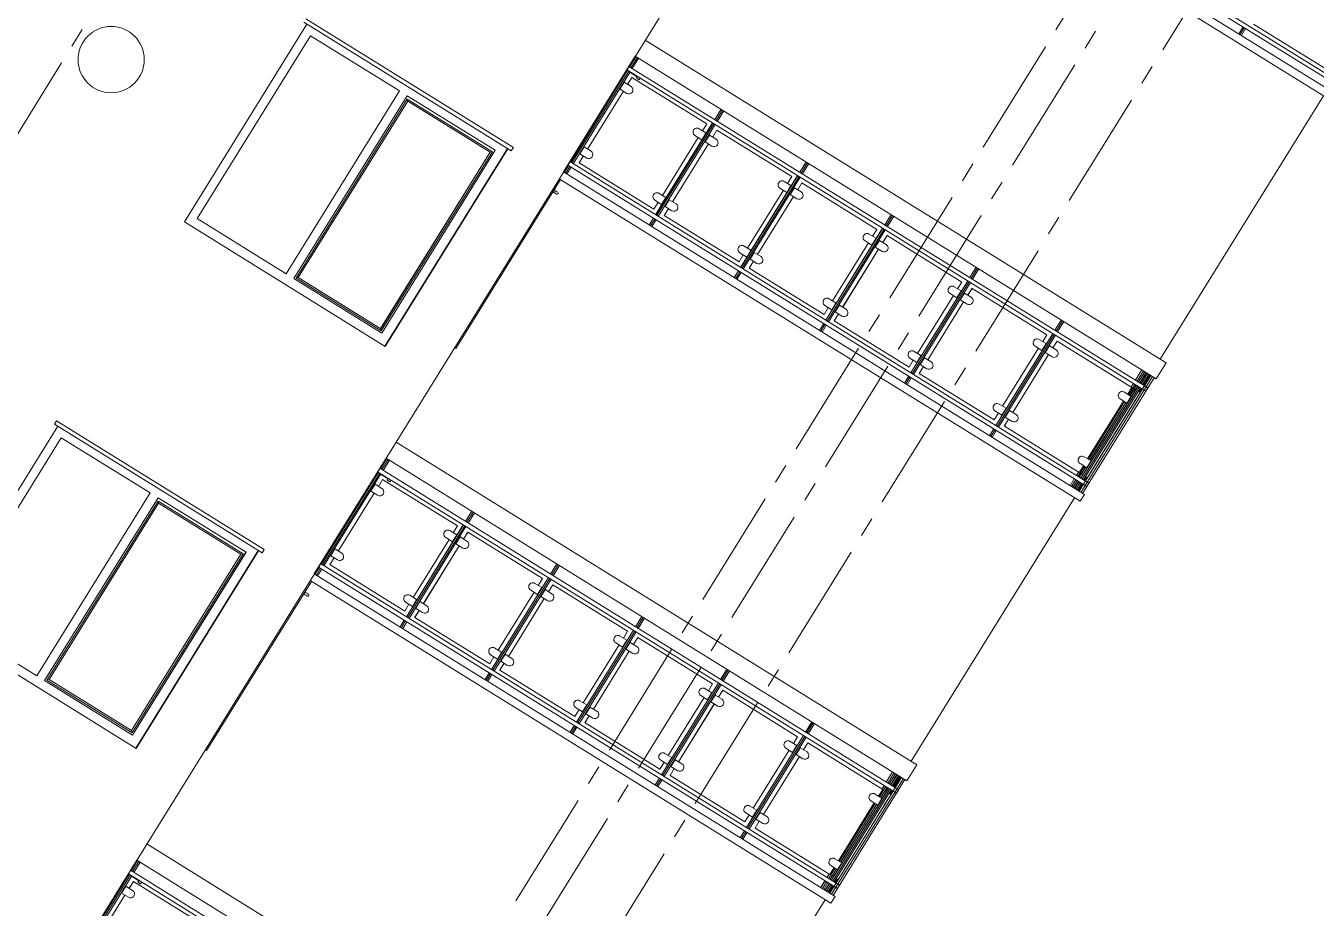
# Model space of a CAD drawing. Header units: millimetres. Extents: x 1373 to 40779, y 1939 to 6439.
# Drawn here: x 3469.4 to 3673.9, y 2260.9 to 2400.9 of the extents above; entities that cross this region are included whole.
import ezdxf

# ---------------------------------------------------------------- set-up
doc = ezdxf.new("R2010")
doc.units = ezdxf.units.MM
doc.linetypes.add('IMPORT-CENTER2', pattern=[112.5, 75, -12.5, 12.5, -12.5])
for name, color, linetype, lineweight in [('A-DOOR', 31, 'Continuous', 18), ('A-DOOR-FRAM', 31, 'Continuous', 18), ('A-FLOR', 192, 'Continuous', 30), ('A-FLOR-HRAL', 11, 'Continuous', 18), ('A-GLAZ', 151, 'Continuous', 18), ('A-WALL', 20, 'Continuous', 9), ('HESAPLAMALAR', 2, 'Continuous', 30), ('S-GRID', 252, 'IMPORT-CENTER2', 5)]:
    doc.layers.add(name, color=color, linetype=linetype, lineweight=lineweight)
doc.layers.add('Çember', color=7, linetype='Continuous')

# ---------------------------------------------------------------- blocks, each defined once
blk = doc.blocks.new('A$Cd4cd2942')
at = {"layer": 'A-DOOR'}
for p, q in [((2003.11, 1831.74), (1997.61, 1831.74)), ((2005.11, 1832.74), (2003.11, 1832.74)), ((2003.11, 1832.74), (2003.11, 1831.41)), ((2005.11, 1832.74), (2005.11, 1831.41)), ((1996.21, 1621.24), (1996.21, 1622.46)), ((1997.71, 1621.94), (1996.21, 1621.94)), ((1996.21, 1620.01), (1996.21, 1621.24)), ((1996.21, 1620.54), (1997.71, 1620.54)), ((1997.72, 1621.94), (1997.71, 1621.94)), ((1997.71, 1620.54), (1997.75, 1620.54)), ((1997.76, 1621.94), (1997.72, 1621.94)), ((1997.75, 1620.54), (1997.78, 1620.54)), ((1997.8, 1621.94), (1997.76, 1621.94)), ((1997.78, 1620.54), (1997.82, 1620.54)), ((1997.84, 1621.94), (1997.8, 1621.94)), ((1997.82, 1620.54), (1997.86, 1620.54)), ((1997.88, 1621.94), (1997.84, 1621.94)), ((1997.86, 1620.54), (1997.9, 1620.54)), ((1997.91, 1621.94), (1997.88, 1621.94)), ((1997.9, 1620.54), (1997.94, 1620.54)), ((1997.95, 1621.94), (1997.91, 1621.94)), ((1997.94, 1620.54), (1997.98, 1620.54)), ((1997.99, 1621.94), (1997.95, 1621.94)), ((1997.98, 1620.54), (1998.02, 1620.54)), ((1998.03, 1621.94), (1997.99, 1621.94)), ((1998.02, 1620.54), (1998.06, 1620.54)), ((1998.07, 1621.94), (1998.03, 1621.94)), ((1998.06, 1620.54), (1998.09, 1620.54)), ((1998.1, 1621.94), (1998.07, 1621.94)), ((1998.09, 1620.54), (1998.13, 1620.54)), ((1998.14, 1621.94), (1998.1, 1621.94)), ((1998.13, 1620.54), (1998.17, 1620.54)), ((1998.18, 1621.94), (1998.14, 1621.94)), ((1998.17, 1620.54), (1998.2, 1620.54)), ((1998.21, 1621.94), (1998.18, 1621.94)), ((1998.2, 1620.54), (1998.24, 1620.54)), ((1998.25, 1621.94), (1998.21, 1621.94)), ((1998.24, 1620.54), (1998.27, 1620.54)), ((1998.28, 1621.94), (1998.25, 1621.94)), ((1998.27, 1620.54), (1998.3, 1620.54)), ((1998.31, 1621.94), (1998.28, 1621.94)), ((1998.3, 1620.54), (1998.33, 1620.54)), ((1998.34, 1621.94), (1998.31, 1621.94)), ((1998.33, 1620.54), (1998.36, 1620.54)), ((1998.37, 1621.94), (1998.34, 1621.94)), ((1998.36, 1620.54), (1998.39, 1620.54)), ((1998.4, 1621.94), (1998.37, 1621.94)), ((1998.39, 1620.54), (1998.42, 1620.54)), ((1998.43, 1621.94), (1998.4, 1621.94)), ((1998.42, 1620.54), (1998.45, 1620.54)), ((1998.46, 1621.94), (1998.43, 1621.94)), ((1998.45, 1620.54), (1998.48, 1620.54)), ((1998.48, 1621.94), (1998.46, 1621.94)), ((1998.51, 1621.94), (1998.48, 1621.94)), ((1998.48, 1620.54), (1998.5, 1620.54)), ((1998.5, 1620.54), (1998.52, 1620.54)), ((1998.53, 1621.94), (1998.51, 1621.94)), ((1998.52, 1620.54), (1998.55, 1620.54)), ((1998.55, 1621.94), (1998.53, 1621.94)), ((1998.57, 1621.94), (1998.55, 1621.94)), ((1998.55, 1620.54), (1998.57, 1620.54)), ((1998.59, 1621.94), (1998.57, 1621.94)), ((1998.57, 1620.54), (1998.59, 1620.54)), ((1998.61, 1621.94), (1998.59, 1621.94)), ((1998.59, 1620.54), (1998.61, 1620.54)), ((1998.63, 1621.94), (1998.61, 1621.94)), ((1998.61, 1620.54), (1998.62, 1620.54)), ((1998.62, 1620.54), (1998.64, 1620.54)), ((1998.64, 1621.94), (1998.63, 1621.94)), ((1998.65, 1621.94), (1998.64, 1621.94)), ((1998.64, 1620.54), (1998.65, 1620.54)), ((1998.67, 1621.94), (1998.65, 1621.94)), ((1998.65, 1620.54), (1998.66, 1620.54)), ((1998.66, 1620.54), (1998.67, 1620.54)), ((1998.68, 1621.94), (1998.67, 1621.94)), ((1998.67, 1620.54), (1998.68, 1620.54)), ((1998.69, 1621.94), (1998.68, 1621.94)), ((1998.68, 1620.54), (1998.69, 1620.54)), ((1998.7, 1621.94), (1998.69, 1621.94)), ((1998.69, 1621.94), (1998.69, 1621.94)), ((1998.69, 1620.54), (1998.7, 1620.54)), ((1998.7, 1621.94), (1998.7, 1621.94)), ((1998.7, 1621.94), (1998.7, 1621.94)), ((1998.7, 1621.94), (1998.7, 1621.94)), ((1998.7, 1620.54), (1998.7, 1620.54)), ((1998.7, 1620.54), (1998.7, 1620.54)), ((1998.7, 1620.54), (1998.7, 1620.54)), ((2003.11, 1531.74), (1997.61, 1531.74)), ((2005.11, 1532.74), (2003.11, 1532.74)), ((2003.11, 1532.74), (2003.11, 1531.41)), ((2005.11, 1532.74), (2005.11, 1531.41)), ((1996.21, 1321.24), (1996.21, 1322.46)), ((1997.71, 1321.94), (1996.21, 1321.94)), ((1996.21, 1320.01), (1996.21, 1321.24)), ((1996.21, 1320.54), (1997.71, 1320.54)), ((1997.72, 1321.94), (1997.71, 1321.94)), ((1997.71, 1320.54), (1997.75, 1320.54)), ((1997.76, 1321.94), (1997.72, 1321.94)), ((1997.75, 1320.54), (1997.78, 1320.54)), ((1997.8, 1321.94), (1997.76, 1321.94)), ((1997.78, 1320.54), (1997.82, 1320.54)), ((1997.84, 1321.94), (1997.8, 1321.94)), ((1997.82, 1320.54), (1997.86, 1320.54)), ((1997.88, 1321.94), (1997.84, 1321.94)), ((1997.86, 1320.54), (1997.9, 1320.54)), ((1997.91, 1321.94), (1997.88, 1321.94)), ((1997.9, 1320.54), (1997.94, 1320.54)), ((1997.95, 1321.94), (1997.91, 1321.94)), ((1997.94, 1320.54), (1997.98, 1320.54)), ((1997.99, 1321.94), (1997.95, 1321.94)), ((1997.98, 1320.54), (1998.02, 1320.54)), ((1998.03, 1321.94), (1997.99, 1321.94)), ((1998.02, 1320.54), (1998.06, 1320.54)), ((1998.07, 1321.94), (1998.03, 1321.94)), ((1998.06, 1320.54), (1998.09, 1320.54)), ((1998.1, 1321.94), (1998.07, 1321.94)), ((1998.09, 1320.54), (1998.13, 1320.54)), ((1998.14, 1321.94), (1998.1, 1321.94)), ((1998.13, 1320.54), (1998.17, 1320.54)), ((1998.18, 1321.94), (1998.14, 1321.94)), ((1998.17, 1320.54), (1998.2, 1320.54)), ((1998.21, 1321.94), (1998.18, 1321.94)), ((1998.2, 1320.54), (1998.24, 1320.54)), ((1998.25, 1321.94), (1998.21, 1321.94)), ((1998.24, 1320.54), (1998.27, 1320.54)), ((1998.28, 1321.94), (1998.25, 1321.94)), ((1998.27, 1320.54), (1998.3, 1320.54)), ((1998.31, 1321.94), (1998.28, 1321.94)), ((1998.3, 1320.54), (1998.33, 1320.54)), ((1998.34, 1321.94), (1998.31, 1321.94)), ((1998.33, 1320.54), (1998.36, 1320.54)), ((1998.37, 1321.94), (1998.34, 1321.94)), ((1998.36, 1320.54), (1998.39, 1320.54)), ((1998.4, 1321.94), (1998.37, 1321.94)), ((1998.39, 1320.54), (1998.42, 1320.54)), ((1998.43, 1321.94), (1998.4, 1321.94)), ((1998.42, 1320.54), (1998.45, 1320.54)), ((1998.46, 1321.94), (1998.43, 1321.94)), ((1998.45, 1320.54), (1998.48, 1320.54)), ((1998.48, 1321.94), (1998.46, 1321.94)), ((1998.51, 1321.94), (1998.48, 1321.94)), ((1998.48, 1320.54), (1998.5, 1320.54)), ((1998.5, 1320.54), (1998.52, 1320.54)), ((1998.53, 1321.94), (1998.51, 1321.94)), ((1998.52, 1320.54), (1998.55, 1320.54)), ((1998.55, 1321.94), (1998.53, 1321.94)), ((1998.57, 1321.94), (1998.55, 1321.94)), ((1998.55, 1320.54), (1998.57, 1320.54)), ((1998.59, 1321.94), (1998.57, 1321.94)), ((1998.57, 1320.54), (1998.59, 1320.54)), ((1998.61, 1321.94), (1998.59, 1321.94)), ((1998.59, 1320.54), (1998.61, 1320.54)), ((1998.63, 1321.94), (1998.61, 1321.94)), ((1998.61, 1320.54), (1998.62, 1320.54)), ((1998.62, 1320.54), (1998.64, 1320.54)), ((1998.64, 1321.94), (1998.63, 1321.94)), ((1998.65, 1321.94), (1998.64, 1321.94)), ((1998.64, 1320.54), (1998.65, 1320.54)), ((1998.67, 1321.94), (1998.65, 1321.94)), ((1998.65, 1320.54), (1998.66, 1320.54)), ((1998.66, 1320.54), (1998.67, 1320.54)), ((1998.68, 1321.94), (1998.67, 1321.94)), ((1998.67, 1320.54), (1998.68, 1320.54)), ((1998.69, 1321.94), (1998.68, 1321.94)), ((1998.68, 1320.54), (1998.69, 1320.54)), ((1998.7, 1321.94), (1998.69, 1321.94)), ((1998.69, 1321.94), (1998.69, 1321.94)), ((1998.69, 1320.54), (1998.7, 1320.54)), ((1998.7, 1321.94), (1998.7, 1321.94)), ((1998.7, 1321.94), (1998.7, 1321.94)), ((1998.7, 1321.94), (1998.7, 1321.94)), ((1998.7, 1320.54), (1998.7, 1320.54)), ((1998.7, 1320.54), (1998.7, 1320.54)), ((1998.7, 1320.54), (1998.7, 1320.54)), ((2003.11, 1231.74), (1997.61, 1231.74)), ((2005.11, 1232.74), (2003.11, 1232.74)), ((2003.11, 1232.74), (2003.11, 1231.41)), ((2005.11, 1232.74), (2005.11, 1231.41))]:
    blk.add_line(p, q, dxfattribs=at)
for centre, start, end in [((1998.7, 1621.24), 60, 105), ((1998.7, 1621.24), 255, 300), ((1998.7, 1621.24), 0, 30), ((1998.7, 1621.24), 330, 0), ((1998.7, 1321.24), 60, 105), ((1998.7, 1321.24), 255, 300), ((1998.7, 1321.24), 0, 30), ((1998.7, 1321.24), 330, 0)]:
    blk.add_arc(centre, 0.7, start, end, dxfattribs=at)
at = {"layer": 'A-DOOR-FRAM'}
for p, q in [((1996.11, 1738.74), (1995.11, 1738.74)), ((1996.11, 1738.74), (1996.11, 1612.68)), ((1996.11, 1438.74), (1995.11, 1438.74)), ((1996.11, 1438.74), (1996.11, 1312.68))]:
    blk.add_line(p, q, dxfattribs=at)
at = {"layer": 'A-FLOR', "color": 1, "lineweight": 20}
for p, q in [((1995.11, 1821.24), (2383.63, 1821.24)), ((2383.63, 1809.24), (1995.11, 1809.24)), ((1995.11, 1521.24), (2383.63, 1521.24)), ((2383.63, 1521.24), (2383.63, 1509.24)), ((2383.63, 1509.24), (1995.11, 1509.24)), ((1995.11, 1221.24), (2383.63, 1221.24)), ((2383.63, 1221.24), (2383.63, 1209.24)), ((2383.63, 1209.24), (1995.11, 1209.24))]:
    blk.add_line(p, q, dxfattribs=at)
at = {"layer": 'A-FLOR-HRAL'}
for p, q in [((1995.11, 1821.24), (1995.11, 1907.6)), ((1995.62, 1831.4), (1995.62, 1899.98)), ((1995.71, 1831.4), (1995.71, 1899.98)), ((1997.61, 1899.98), (1997.61, 1831.4)), ((2000.42, 1844.1), (2000.42, 1887.28)), ((2000.45, 1887.28), (2000.45, 1844.1)), ((1997.86, 1839.02), (1997.86, 1844.1)), ((1997.86, 1844.1), (1997.94, 1844.1)), ((2003.02, 1844.1), (1997.94, 1844.1)), ((1997.94, 1844.1), (1997.94, 1839.02)), ((1997.86, 1839.02), (1997.94, 1839.02)), ((1997.94, 1839.02), (2003.02, 1839.02)), ((2000.42, 1833.94), (2000.42, 1839.02)), ((2000.42, 1833.94), (2000.45, 1833.94)), ((2000.45, 1839.02), (2000.45, 1833.94)), ((2000.45, 1833.94), (2056.28, 1833.94)), ((1995.11, 1831.4), (2382.31, 1831.4)), ((1995.11, 1828.86), (2382.31, 1828.86)), ((1995.62, 1821.24), (1995.62, 1828.86)), ((1995.71, 1821.24), (1995.71, 1828.86)), ((1997.61, 1828.86), (1997.61, 1821.24)), ((1995.11, 1612.68), (2383.63, 1612.68)), ((2383.63, 1612.68), (2383.63, 1607.6)), ((1995.11, 1607.6), (2383.63, 1607.6)), ((1995.11, 1521.24), (1995.11, 1607.6)), ((1995.62, 1602.52), (1995.62, 1607.6)), ((1995.71, 1602.52), (1995.71, 1607.6)), ((1997.61, 1607.6), (1997.61, 1602.52)), ((2059.06, 1602.52), (2059.06, 1607.6)), ((2059.15, 1602.52), (2059.15, 1607.6)), ((2061.05, 1607.6), (2061.05, 1602.52)), ((2122.5, 1602.52), (2122.5, 1607.6)), ((2122.59, 1602.52), (2122.59, 1607.6)), ((2124.49, 1607.6), (2124.49, 1602.52)), ((2185.94, 1602.52), (2185.94, 1607.6)), ((2186.03, 1602.52), (2186.03, 1607.6)), ((2187.93, 1607.6), (2187.93, 1602.52)), ((2249.38, 1602.52), (2249.38, 1607.6)), ((2249.47, 1602.52), (2249.47, 1607.6)), ((2251.37, 1607.6), (2251.37, 1602.52)), ((2312.82, 1602.52), (2312.82, 1607.6)), ((2312.91, 1602.52), (2312.91, 1607.6)), ((2314.81, 1607.6), (2314.81, 1602.52)), ((2372.98, 1602.52), (2372.98, 1607.6)), ((2374.12, 1602.52), (2374.12, 1607.6)), ((2374.2, 1602.52), (2374.2, 1607.6)), ((2376.11, 1602.52), (2376.11, 1607.6)), ((2376.26, 1602.52), (2376.26, 1607.6)), ((2376.35, 1602.52), (2376.35, 1607.6)), ((2378.25, 1607.6), (2378.25, 1602.52)), ((2378.87, 1602.52), (2378.87, 1607.6)), ((2379.64, 1602.52), (2379.64, 1607.6)), ((2379.71, 1607.6), (2379.71, 1521.24)), ((2381.04, 1521.24), (2381.04, 1607.6)), ((2382.25, 1521.24), (2382.25, 1607.6)), ((1995.11, 1602.52), (2382.31, 1602.52)), ((1995.11, 1599.98), (2382.31, 1599.98)), ((1995.62, 1531.4), (1995.62, 1599.98)), ((1995.71, 1531.4), (1995.71, 1599.98)), ((1997.61, 1599.98), (1997.61, 1531.4)), ((2000.42, 1592.36), (2000.42, 1597.44)), ((2000.42, 1597.44), (2000.45, 1597.44)), ((2056.28, 1597.44), (2000.45, 1597.44)), ((2000.45, 1597.44), (2000.45, 1592.36)), ((2056.28, 1592.36), (2056.28, 1597.44)), ((2059.06, 1531.4), (2059.06, 1599.98)), ((2059.15, 1531.4), (2059.15, 1599.98)), ((2061.05, 1599.98), (2061.05, 1531.4)), ((2063.86, 1592.36), (2063.86, 1597.44)), ((2063.86, 1597.44), (2063.89, 1597.44)), ((2119.72, 1597.44), (2063.89, 1597.44)), ((2063.89, 1597.44), (2063.89, 1592.36)), ((2119.72, 1592.36), (2119.72, 1597.44)), ((2122.5, 1531.4), (2122.5, 1599.98)), ((2122.59, 1531.4), (2122.59, 1599.98)), ((2124.49, 1599.98), (2124.49, 1531.4)), ((2127.3, 1592.36), (2127.3, 1597.44)), ((2127.3, 1597.44), (2127.33, 1597.44)), ((2183.16, 1597.44), (2127.33, 1597.44)), ((2127.33, 1597.44), (2127.33, 1592.36)), ((2183.16, 1592.36), (2183.16, 1597.44)), ((2185.94, 1531.4), (2185.94, 1599.98)), ((2186.03, 1531.4), (2186.03, 1599.98)), ((2187.93, 1599.98), (2187.93, 1531.4)), ((2190.74, 1592.36), (2190.74, 1597.44)), ((2190.74, 1597.44), (2190.77, 1597.44)), ((2246.6, 1597.44), (2190.77, 1597.44)), ((2190.77, 1597.44), (2190.77, 1592.36)), ((2246.6, 1592.36), (2246.6, 1597.44)), ((2249.38, 1531.4), (2249.38, 1599.98)), ((2249.47, 1531.4), (2249.47, 1599.98)), ((2251.37, 1599.98), (2251.37, 1531.4)), ((2254.18, 1592.36), (2254.18, 1597.44)), ((2254.18, 1597.44), (2254.21, 1597.44)), ((2310.04, 1597.44), (2254.21, 1597.44)), ((2254.21, 1597.44), (2254.21, 1592.36)), ((2310.04, 1592.36), (2310.04, 1597.44)), ((2312.82, 1531.4), (2312.82, 1599.98)), ((2312.91, 1531.4), (2312.91, 1599.98)), ((2314.81, 1599.98), (2314.81, 1531.4)), ((2317.62, 1592.36), (2317.62, 1597.44)), ((2317.62, 1597.44), (2317.65, 1597.44)), ((2373.48, 1597.44), (2317.65, 1597.44)), ((2317.65, 1597.44), (2317.65, 1592.36)), ((2372.98, 1597.44), (2372.98, 1599.98)), ((2373.48, 1592.36), (2373.48, 1597.44)), ((2374.12, 1592.36), (2374.12, 1599.98)), ((2374.2, 1592.36), (2374.2, 1599.98)), ((2375.28, 1597.44), (2375.28, 1592.36)), ((2376.26, 1597.44), (2375.28, 1597.44)), ((2376.11, 1597.44), (2376.11, 1599.98)), ((2376.26, 1531.4), (2376.26, 1599.98)), ((2376.35, 1531.4), (2376.35, 1599.98)), ((2378.25, 1599.98), (2378.25, 1531.4)), ((2379.64, 1597.44), (2378.25, 1597.44)), ((2378.87, 1597.44), (2378.87, 1599.98)), ((2379.64, 1531.4), (2379.64, 1599.98)), ((2382.31, 1602.52), (2382.31, 1599.98)), ((1997.86, 1587.28), (1997.86, 1592.36)), ((1997.86, 1592.36), (1997.94, 1592.36)), ((2003.02, 1592.36), (1997.94, 1592.36)), ((1997.94, 1592.36), (1997.94, 1587.28)), ((2053.77, 1592.36), (2053.69, 1592.36)), ((2058.84, 1592.36), (2053.77, 1592.36)), ((2058.84, 1587.28), (2058.84, 1592.36)), ((2061.3, 1587.28), (2061.3, 1592.36)), ((2061.3, 1592.36), (2061.38, 1592.36)), ((2066.46, 1592.36), (2061.38, 1592.36)), ((2061.38, 1592.36), (2061.38, 1587.28)), ((2117.21, 1592.36), (2117.13, 1592.36)), ((2122.28, 1592.36), (2117.21, 1592.36)), ((2122.28, 1587.28), (2122.28, 1592.36)), ((2124.74, 1587.28), (2124.74, 1592.36)), ((2124.74, 1592.36), (2124.82, 1592.36)), ((2129.9, 1592.36), (2124.82, 1592.36)), ((2124.82, 1592.36), (2124.82, 1587.28)), ((2180.65, 1592.36), (2180.57, 1592.36)), ((2185.72, 1592.36), (2180.65, 1592.36)), ((2185.72, 1587.28), (2185.72, 1592.36)), ((2188.18, 1587.28), (2188.18, 1592.36)), ((2188.18, 1592.36), (2188.26, 1592.36)), ((2193.34, 1592.36), (2188.26, 1592.36)), ((2188.26, 1592.36), (2188.26, 1587.28)), ((2244.09, 1592.36), (2244.01, 1592.36)), ((2249.16, 1592.36), (2244.09, 1592.36)), ((2249.16, 1587.28), (2249.16, 1592.36)), ((2251.62, 1587.28), (2251.62, 1592.36)), ((2251.62, 1592.36), (2251.7, 1592.36)), ((2256.78, 1592.36), (2251.7, 1592.36)), ((2251.7, 1592.36), (2251.7, 1587.28)), ((2307.53, 1592.36), (2307.45, 1592.36)), ((2312.6, 1592.36), (2307.53, 1592.36)), ((2312.6, 1587.28), (2312.6, 1592.36)), ((2315.06, 1587.28), (2315.06, 1592.36)), ((2315.06, 1592.36), (2315.14, 1592.36)), ((2320.22, 1592.36), (2315.14, 1592.36)), ((2315.14, 1592.36), (2315.14, 1587.28)), ((2370.97, 1592.36), (2370.89, 1592.36)), ((2376.04, 1592.36), (2370.97, 1592.36)), ((2376.04, 1587.28), (2376.04, 1592.36)), ((1997.86, 1587.28), (1997.94, 1587.28)), ((1997.94, 1587.28), (2003.02, 1587.28)), ((2000.42, 1544.1), (2000.42, 1587.28)), ((2000.45, 1587.28), (2000.45, 1544.1)), ((2053.69, 1587.28), (2053.77, 1587.28)), ((2053.77, 1587.28), (2058.84, 1587.28)), ((2056.28, 1544.1), (2056.28, 1587.28)), ((2061.3, 1587.28), (2061.38, 1587.28)), ((2061.38, 1587.28), (2066.46, 1587.28)), ((2063.86, 1544.1), (2063.86, 1587.28)), ((2063.89, 1587.28), (2063.89, 1544.1)), ((2117.13, 1587.28), (2117.21, 1587.28)), ((2117.21, 1587.28), (2122.28, 1587.28)), ((2119.72, 1544.1), (2119.72, 1587.28)), ((2124.74, 1587.28), (2124.82, 1587.28)), ((2124.82, 1587.28), (2129.9, 1587.28)), ((2127.3, 1544.1), (2127.3, 1587.28)), ((2127.33, 1587.28), (2127.33, 1544.1)), ((2180.57, 1587.28), (2180.65, 1587.28)), ((2180.65, 1587.28), (2185.72, 1587.28)), ((2183.16, 1544.1), (2183.16, 1587.28)), ((2188.18, 1587.28), (2188.26, 1587.28)), ((2188.26, 1587.28), (2193.34, 1587.28)), ((2190.74, 1544.1), (2190.74, 1587.28)), ((2190.77, 1587.28), (2190.77, 1544.1)), ((2244.01, 1587.28), (2244.09, 1587.28)), ((2244.09, 1587.28), (2249.16, 1587.28)), ((2246.6, 1544.1), (2246.6, 1587.28)), ((2251.62, 1587.28), (2251.7, 1587.28)), ((2251.7, 1587.28), (2256.78, 1587.28)), ((2254.18, 1544.1), (2254.18, 1587.28)), ((2254.21, 1587.28), (2254.21, 1544.1)), ((2307.45, 1587.28), (2307.53, 1587.28)), ((2307.53, 1587.28), (2312.6, 1587.28)), ((2310.04, 1544.1), (2310.04, 1587.28)), ((2315.06, 1587.28), (2315.14, 1587.28)), ((2315.14, 1587.28), (2320.22, 1587.28)), ((2317.62, 1544.1), (2317.62, 1587.28)), ((2317.65, 1587.28), (2317.65, 1544.1)), ((2370.89, 1587.28), (2370.97, 1587.28)), ((2370.97, 1587.28), (2376.04, 1587.28)), ((2373.48, 1544.1), (2373.48, 1587.28)), ((2374.12, 1544.1), (2374.12, 1587.28)), ((2374.2, 1544.1), (2374.2, 1587.28)), ((2375.28, 1587.28), (2375.28, 1544.1)), ((1997.86, 1539.02), (1997.86, 1544.1)), ((1997.86, 1544.1), (1997.94, 1544.1)), ((1997.86, 1539.02), (1997.94, 1539.02)), ((2003.02, 1544.1), (1997.94, 1544.1)), ((1997.94, 1544.1), (1997.94, 1539.02)), ((1997.94, 1539.02), (2003.02, 1539.02)), ((2000.42, 1533.94), (2000.42, 1539.02)), ((2000.45, 1539.02), (2000.45, 1533.94)), ((2053.77, 1544.1), (2053.69, 1544.1)), ((2053.69, 1539.02), (2053.77, 1539.02)), ((2058.84, 1544.1), (2053.77, 1544.1)), ((2053.77, 1539.02), (2058.84, 1539.02)), ((2056.28, 1533.94), (2056.28, 1539.02)), ((2058.84, 1539.02), (2058.84, 1544.1)), ((2061.3, 1539.02), (2061.3, 1544.1)), ((2061.3, 1544.1), (2061.38, 1544.1)), ((2061.3, 1539.02), (2061.38, 1539.02)), ((2066.46, 1544.1), (2061.38, 1544.1)), ((2061.38, 1544.1), (2061.38, 1539.02)), ((2061.38, 1539.02), (2066.46, 1539.02)), ((2063.86, 1533.94), (2063.86, 1539.02)), ((2063.89, 1539.02), (2063.89, 1533.94)), ((2117.21, 1544.1), (2117.13, 1544.1)), ((2117.13, 1539.02), (2117.21, 1539.02)), ((2122.28, 1544.1), (2117.21, 1544.1)), ((2117.21, 1539.02), (2122.28, 1539.02)), ((2119.72, 1533.94), (2119.72, 1539.02)), ((2122.28, 1539.02), (2122.28, 1544.1)), ((2124.74, 1539.02), (2124.74, 1544.1)), ((2124.74, 1544.1), (2124.82, 1544.1)), ((2124.74, 1539.02), (2124.82, 1539.02)), ((2129.9, 1544.1), (2124.82, 1544.1)), ((2124.82, 1544.1), (2124.82, 1539.02)), ((2124.82, 1539.02), (2129.9, 1539.02)), ((2127.3, 1533.94), (2127.3, 1539.02)), ((2127.33, 1539.02), (2127.33, 1533.94)), ((2180.65, 1544.1), (2180.57, 1544.1)), ((2180.57, 1539.02), (2180.65, 1539.02)), ((2185.72, 1544.1), (2180.65, 1544.1)), ((2180.65, 1539.02), (2185.72, 1539.02)), ((2183.16, 1533.94), (2183.16, 1539.02)), ((2185.72, 1539.02), (2185.72, 1544.1)), ((2188.18, 1539.02), (2188.18, 1544.1)), ((2188.18, 1544.1), (2188.26, 1544.1)), ((2188.18, 1539.02), (2188.26, 1539.02)), ((2193.34, 1544.1), (2188.26, 1544.1)), ((2188.26, 1544.1), (2188.26, 1539.02)), ((2188.26, 1539.02), (2193.34, 1539.02)), ((2190.74, 1533.94), (2190.74, 1539.02)), ((2190.77, 1539.02), (2190.77, 1533.94)), ((2244.09, 1544.1), (2244.01, 1544.1)), ((2244.01, 1539.02), (2244.09, 1539.02)), ((2249.16, 1544.1), (2244.09, 1544.1)), ((2244.09, 1539.02), (2249.16, 1539.02)), ((2246.6, 1533.94), (2246.6, 1539.02)), ((2249.16, 1539.02), (2249.16, 1544.1)), ((2251.62, 1539.02), (2251.62, 1544.1)), ((2251.62, 1544.1), (2251.7, 1544.1)), ((2251.62, 1539.02), (2251.7, 1539.02)), ((2256.78, 1544.1), (2251.7, 1544.1)), ((2251.7, 1544.1), (2251.7, 1539.02)), ((2251.7, 1539.02), (2256.78, 1539.02)), ((2254.18, 1533.94), (2254.18, 1539.02)), ((2254.21, 1539.02), (2254.21, 1533.94)), ((2307.53, 1544.1), (2307.45, 1544.1)), ((2307.45, 1539.02), (2307.53, 1539.02)), ((2312.6, 1544.1), (2307.53, 1544.1)), ((2307.53, 1539.02), (2312.6, 1539.02)), ((2310.04, 1533.94), (2310.04, 1539.02)), ((2312.6, 1539.02), (2312.6, 1544.1)), ((2315.06, 1539.02), (2315.06, 1544.1)), ((2315.06, 1544.1), (2315.14, 1544.1)), ((2315.06, 1539.02), (2315.14, 1539.02)), ((2320.22, 1544.1), (2315.14, 1544.1)), ((2315.14, 1544.1), (2315.14, 1539.02)), ((2315.14, 1539.02), (2320.22, 1539.02)), ((2317.62, 1533.94), (2317.62, 1539.02)), ((2317.65, 1539.02), (2317.65, 1533.94)), ((2370.97, 1544.1), (2370.89, 1544.1)), ((2370.89, 1539.02), (2370.97, 1539.02)), ((2376.04, 1544.1), (2370.97, 1544.1)), ((2370.97, 1539.02), (2376.04, 1539.02)), ((2373.48, 1533.94), (2373.48, 1539.02)), ((2374.12, 1531.4), (2374.12, 1539.02)), ((2374.2, 1531.4), (2374.2, 1539.02)), ((2375.28, 1539.02), (2375.28, 1533.94)), ((2376.04, 1539.02), (2376.04, 1544.1)), ((1995.11, 1531.4), (2382.31, 1531.4)), ((2000.42, 1533.94), (2000.45, 1533.94)), ((2000.45, 1533.94), (2056.28, 1533.94)), ((2063.86, 1533.94), (2063.89, 1533.94)), ((2063.89, 1533.94), (2119.72, 1533.94)), ((2127.3, 1533.94), (2127.33, 1533.94)), ((2127.33, 1533.94), (2183.16, 1533.94)), ((2190.74, 1533.94), (2190.77, 1533.94)), ((2190.77, 1533.94), (2246.6, 1533.94)), ((2254.18, 1533.94), (2254.21, 1533.94)), ((2254.21, 1533.94), (2310.04, 1533.94)), ((2317.62, 1533.94), (2317.65, 1533.94)), ((2317.65, 1533.94), (2373.48, 1533.94)), ((2372.98, 1531.4), (2372.98, 1533.94)), ((2375.28, 1533.94), (2376.26, 1533.94)), ((2376.11, 1531.4), (2376.11, 1533.94)), ((2378.25, 1533.94), (2379.64, 1533.94)), ((2378.87, 1531.4), (2378.87, 1533.94)), ((2382.31, 1531.4), (2382.31, 1528.86)), ((1995.11, 1528.86), (2382.31, 1528.86)), ((1995.62, 1521.24), (1995.62, 1528.86)), ((1995.71, 1521.24), (1995.71, 1528.86)), ((1997.61, 1528.86), (1997.61, 1521.24)), ((2059.06, 1521.24), (2059.06, 1528.86)), ((2059.15, 1521.24), (2059.15, 1528.86)), ((2061.05, 1528.86), (2061.05, 1521.24)), ((2122.5, 1521.24), (2122.5, 1528.86)), ((2122.59, 1521.24), (2122.59, 1528.86)), ((2124.49, 1528.86), (2124.49, 1521.24)), ((2185.94, 1521.24), (2185.94, 1528.86)), ((2186.03, 1521.24), (2186.03, 1528.86)), ((2187.93, 1528.86), (2187.93, 1521.24)), ((2249.38, 1521.24), (2249.38, 1528.86)), ((2249.47, 1521.24), (2249.47, 1528.86)), ((2251.37, 1528.86), (2251.37, 1521.24)), ((2312.82, 1521.24), (2312.82, 1528.86)), ((2312.91, 1521.24), (2312.91, 1528.86)), ((2314.81, 1528.86), (2314.81, 1521.24)), ((2372.98, 1521.24), (2372.98, 1528.86)), ((2374.12, 1521.24), (2374.12, 1528.86)), ((2374.2, 1521.24), (2374.2, 1528.86)), ((2376.11, 1521.24), (2376.11, 1528.86)), ((2376.26, 1521.24), (2376.26, 1528.86)), ((2376.35, 1521.24), (2376.35, 1528.86)), ((2378.25, 1528.86), (2378.25, 1521.24)), ((2378.87, 1521.24), (2378.87, 1528.86)), ((2379.64, 1521.24), (2379.64, 1528.86)), ((1995.11, 1312.68), (2383.63, 1312.68)), ((2383.63, 1312.68), (2383.63, 1307.6)), ((1995.11, 1307.6), (2383.63, 1307.6)), ((1995.11, 1221.24), (1995.11, 1307.6)), ((1995.11, 1302.52), (2382.31, 1302.52)), ((1995.62, 1302.52), (1995.62, 1307.6)), ((1995.71, 1302.52), (1995.71, 1307.6)), ((1997.61, 1307.6), (1997.61, 1302.52)), ((2059.06, 1302.52), (2059.06, 1307.6)), ((2059.15, 1302.52), (2059.15, 1307.6)), ((2061.05, 1307.6), (2061.05, 1302.52)), ((2122.5, 1302.52), (2122.5, 1307.6)), ((2122.59, 1302.52), (2122.59, 1307.6)), ((2124.49, 1307.6), (2124.49, 1302.52)), ((2185.94, 1302.52), (2185.94, 1307.6)), ((2186.03, 1302.52), (2186.03, 1307.6)), ((2187.93, 1307.6), (2187.93, 1302.52)), ((2249.38, 1302.52), (2249.38, 1307.6)), ((2249.47, 1302.52), (2249.47, 1307.6)), ((2251.37, 1307.6), (2251.37, 1302.52)), ((2312.82, 1302.52), (2312.82, 1307.6)), ((2312.91, 1302.52), (2312.91, 1307.6)), ((2314.81, 1307.6), (2314.81, 1302.52)), ((2372.98, 1302.52), (2372.98, 1307.6)), ((2374.12, 1302.52), (2374.12, 1307.6)), ((2374.2, 1302.52), (2374.2, 1307.6)), ((2376.11, 1302.52), (2376.11, 1307.6)), ((2376.26, 1302.52), (2376.26, 1307.6)), ((2376.35, 1302.52), (2376.35, 1307.6)), ((2378.25, 1307.6), (2378.25, 1302.52)), ((2378.87, 1302.52), (2378.87, 1307.6)), ((2379.64, 1302.52), (2379.64, 1307.6)), ((2379.71, 1307.6), (2379.71, 1221.24)), ((2381.04, 1221.24), (2381.04, 1307.6)), ((2382.25, 1221.24), (2382.25, 1307.6)), ((2382.31, 1302.52), (2382.31, 1299.98)), ((1995.11, 1299.98), (2382.31, 1299.98)), ((1995.62, 1231.4), (1995.62, 1299.98)), ((1995.71, 1231.4), (1995.71, 1299.98)), ((1997.61, 1299.98), (1997.61, 1231.4)), ((2000.42, 1292.36), (2000.42, 1297.44)), ((2000.42, 1297.44), (2000.45, 1297.44)), ((2056.28, 1297.44), (2000.45, 1297.44)), ((2000.45, 1297.44), (2000.45, 1292.36)), ((2056.28, 1292.36), (2056.28, 1297.44)), ((2059.06, 1231.4), (2059.06, 1299.98)), ((2059.15, 1231.4), (2059.15, 1299.98)), ((2061.05, 1299.98), (2061.05, 1231.4)), ((2063.86, 1292.36), (2063.86, 1297.44)), ((2063.86, 1297.44), (2063.89, 1297.44)), ((2119.72, 1297.44), (2063.89, 1297.44)), ((2063.89, 1297.44), (2063.89, 1292.36)), ((2119.72, 1292.36), (2119.72, 1297.44)), ((2122.5, 1231.4), (2122.5, 1299.98)), ((2122.59, 1231.4), (2122.59, 1299.98)), ((2124.49, 1299.98), (2124.49, 1231.4)), ((2127.3, 1292.36), (2127.3, 1297.44)), ((2127.3, 1297.44), (2127.33, 1297.44)), ((2183.16, 1297.44), (2127.33, 1297.44)), ((2127.33, 1297.44), (2127.33, 1292.36)), ((2183.16, 1292.36), (2183.16, 1297.44)), ((2185.94, 1231.4), (2185.94, 1299.98)), ((2186.03, 1231.4), (2186.03, 1299.98)), ((2187.93, 1299.98), (2187.93, 1231.4)), ((2190.74, 1292.36), (2190.74, 1297.44)), ((2190.74, 1297.44), (2190.77, 1297.44)), ((2246.6, 1297.44), (2190.77, 1297.44)), ((2190.77, 1297.44), (2190.77, 1292.36)), ((2246.6, 1292.36), (2246.6, 1297.44)), ((2249.38, 1231.4), (2249.38, 1299.98)), ((2249.47, 1231.4), (2249.47, 1299.98)), ((2251.37, 1299.98), (2251.37, 1231.4)), ((2254.18, 1292.36), (2254.18, 1297.44)), ((2254.18, 1297.44), (2254.21, 1297.44)), ((2310.04, 1297.44), (2254.21, 1297.44)), ((2254.21, 1297.44), (2254.21, 1292.36)), ((2310.04, 1292.36), (2310.04, 1297.44)), ((2312.82, 1231.4), (2312.82, 1299.98)), ((2312.91, 1231.4), (2312.91, 1299.98)), ((2314.81, 1299.98), (2314.81, 1231.4)), ((2317.62, 1292.36), (2317.62, 1297.44)), ((2317.62, 1297.44), (2317.65, 1297.44)), ((2373.48, 1297.44), (2317.65, 1297.44)), ((2317.65, 1297.44), (2317.65, 1292.36)), ((2372.98, 1297.44), (2372.98, 1299.98)), ((2373.48, 1292.36), (2373.48, 1297.44)), ((2374.12, 1292.36), (2374.12, 1299.98)), ((2374.2, 1292.36), (2374.2, 1299.98)), ((2375.28, 1297.44), (2375.28, 1292.36)), ((2376.26, 1297.44), (2375.28, 1297.44)), ((2376.11, 1297.44), (2376.11, 1299.98)), ((2376.26, 1231.4), (2376.26, 1299.98)), ((2376.35, 1231.4), (2376.35, 1299.98)), ((2378.25, 1299.98), (2378.25, 1231.4)), ((2379.64, 1297.44), (2378.25, 1297.44)), ((2378.87, 1297.44), (2378.87, 1299.98)), ((2379.64, 1231.4), (2379.64, 1299.98)), ((1997.86, 1287.28), (1997.86, 1292.36)), ((1997.86, 1292.36), (1997.94, 1292.36)), ((1997.86, 1287.28), (1997.94, 1287.28)), ((2003.02, 1292.36), (1997.94, 1292.36)), ((1997.94, 1292.36), (1997.94, 1287.28)), ((1997.94, 1287.28), (2003.02, 1287.28)), ((2000.42, 1244.1), (2000.42, 1287.28)), ((2000.45, 1287.28), (2000.45, 1244.1)), ((2053.77, 1292.36), (2053.69, 1292.36)), ((2053.69, 1287.28), (2053.77, 1287.28)), ((2058.84, 1292.36), (2053.77, 1292.36)), ((2053.77, 1287.28), (2058.84, 1287.28)), ((2056.28, 1244.1), (2056.28, 1287.28)), ((2058.84, 1287.28), (2058.84, 1292.36)), ((2061.3, 1287.28), (2061.3, 1292.36)), ((2061.3, 1292.36), (2061.38, 1292.36)), ((2061.3, 1287.28), (2061.38, 1287.28)), ((2066.46, 1292.36), (2061.38, 1292.36)), ((2061.38, 1292.36), (2061.38, 1287.28)), ((2061.38, 1287.28), (2066.46, 1287.28)), ((2063.86, 1244.1), (2063.86, 1287.28)), ((2063.89, 1287.28), (2063.89, 1244.1)), ((2117.21, 1292.36), (2117.13, 1292.36)), ((2117.13, 1287.28), (2117.21, 1287.28)), ((2122.28, 1292.36), (2117.21, 1292.36)), ((2117.21, 1287.28), (2122.28, 1287.28)), ((2119.72, 1244.1), (2119.72, 1287.28)), ((2122.28, 1287.28), (2122.28, 1292.36)), ((2124.74, 1287.28), (2124.74, 1292.36)), ((2124.74, 1292.36), (2124.82, 1292.36)), ((2124.74, 1287.28), (2124.82, 1287.28)), ((2129.9, 1292.36), (2124.82, 1292.36)), ((2124.82, 1292.36), (2124.82, 1287.28)), ((2124.82, 1287.28), (2129.9, 1287.28)), ((2127.3, 1244.1), (2127.3, 1287.28)), ((2127.33, 1287.28), (2127.33, 1244.1)), ((2180.65, 1292.36), (2180.57, 1292.36)), ((2180.57, 1287.28), (2180.65, 1287.28)), ((2185.72, 1292.36), (2180.65, 1292.36)), ((2180.65, 1287.28), (2185.72, 1287.28)), ((2183.16, 1244.1), (2183.16, 1287.28)), ((2185.72, 1287.28), (2185.72, 1292.36)), ((2188.18, 1287.28), (2188.18, 1292.36)), ((2188.18, 1292.36), (2188.26, 1292.36)), ((2188.18, 1287.28), (2188.26, 1287.28)), ((2193.34, 1292.36), (2188.26, 1292.36)), ((2188.26, 1292.36), (2188.26, 1287.28)), ((2188.26, 1287.28), (2193.34, 1287.28)), ((2190.74, 1244.1), (2190.74, 1287.28)), ((2190.77, 1287.28), (2190.77, 1244.1)), ((2244.09, 1292.36), (2244.01, 1292.36)), ((2244.01, 1287.28), (2244.09, 1287.28)), ((2249.16, 1292.36), (2244.09, 1292.36)), ((2244.09, 1287.28), (2249.16, 1287.28)), ((2246.6, 1244.1), (2246.6, 1287.28)), ((2249.16, 1287.28), (2249.16, 1292.36)), ((2251.62, 1287.28), (2251.62, 1292.36)), ((2251.62, 1292.36), (2251.7, 1292.36)), ((2251.62, 1287.28), (2251.7, 1287.28)), ((2256.78, 1292.36), (2251.7, 1292.36)), ((2251.7, 1292.36), (2251.7, 1287.28)), ((2251.7, 1287.28), (2256.78, 1287.28)), ((2254.18, 1244.1), (2254.18, 1287.28)), ((2254.21, 1287.28), (2254.21, 1244.1)), ((2307.53, 1292.36), (2307.45, 1292.36)), ((2307.45, 1287.28), (2307.53, 1287.28)), ((2312.6, 1292.36), (2307.53, 1292.36)), ((2307.53, 1287.28), (2312.6, 1287.28)), ((2310.04, 1244.1), (2310.04, 1287.28)), ((2312.6, 1287.28), (2312.6, 1292.36)), ((2315.06, 1287.28), (2315.06, 1292.36)), ((2315.06, 1292.36), (2315.14, 1292.36)), ((2315.06, 1287.28), (2315.14, 1287.28)), ((2320.22, 1292.36), (2315.14, 1292.36)), ((2315.14, 1292.36), (2315.14, 1287.28)), ((2315.14, 1287.28), (2320.22, 1287.28)), ((2317.62, 1244.1), (2317.62, 1287.28)), ((2317.65, 1287.28), (2317.65, 1244.1)), ((2370.97, 1292.36), (2370.89, 1292.36)), ((2370.89, 1287.28), (2370.97, 1287.28)), ((2376.04, 1292.36), (2370.97, 1292.36)), ((2370.97, 1287.28), (2376.04, 1287.28)), ((2373.48, 1244.1), (2373.48, 1287.28)), ((2374.12, 1244.1), (2374.12, 1287.28)), ((2374.2, 1244.1), (2374.2, 1287.28)), ((2375.28, 1287.28), (2375.28, 1244.1)), ((2376.04, 1287.28), (2376.04, 1292.36)), ((1997.86, 1239.02), (1997.86, 1244.1)), ((1997.86, 1244.1), (1997.94, 1244.1)), ((2003.02, 1244.1), (1997.94, 1244.1)), ((1997.94, 1244.1), (1997.94, 1239.02)), ((2053.77, 1244.1), (2053.69, 1244.1)), ((2058.84, 1244.1), (2053.77, 1244.1)), ((2058.84, 1239.02), (2058.84, 1244.1)), ((2061.3, 1239.02), (2061.3, 1244.1)), ((2061.3, 1244.1), (2061.38, 1244.1)), ((2066.46, 1244.1), (2061.38, 1244.1)), ((2061.38, 1244.1), (2061.38, 1239.02)), ((2117.21, 1244.1), (2117.13, 1244.1)), ((2122.28, 1244.1), (2117.21, 1244.1)), ((2122.28, 1239.02), (2122.28, 1244.1)), ((2124.74, 1239.02), (2124.74, 1244.1)), ((2124.74, 1244.1), (2124.82, 1244.1)), ((2129.9, 1244.1), (2124.82, 1244.1)), ((2124.82, 1244.1), (2124.82, 1239.02)), ((2180.65, 1244.1), (2180.57, 1244.1)), ((2185.72, 1244.1), (2180.65, 1244.1)), ((2185.72, 1239.02), (2185.72, 1244.1)), ((2188.18, 1239.02), (2188.18, 1244.1)), ((2188.18, 1244.1), (2188.26, 1244.1)), ((2193.34, 1244.1), (2188.26, 1244.1)), ((2188.26, 1244.1), (2188.26, 1239.02)), ((2244.09, 1244.1), (2244.01, 1244.1)), ((2249.16, 1244.1), (2244.09, 1244.1)), ((2249.16, 1239.02), (2249.16, 1244.1)), ((2251.62, 1239.02), (2251.62, 1244.1)), ((2251.62, 1244.1), (2251.7, 1244.1)), ((2256.78, 1244.1), (2251.7, 1244.1)), ((2251.7, 1244.1), (2251.7, 1239.02)), ((2307.53, 1244.1), (2307.45, 1244.1)), ((2312.6, 1244.1), (2307.53, 1244.1)), ((2312.6, 1239.02), (2312.6, 1244.1)), ((2315.06, 1239.02), (2315.06, 1244.1)), ((2315.06, 1244.1), (2315.14, 1244.1)), ((2320.22, 1244.1), (2315.14, 1244.1)), ((2315.14, 1244.1), (2315.14, 1239.02)), ((2370.97, 1244.1), (2370.89, 1244.1)), ((2376.04, 1244.1), (2370.97, 1244.1)), ((2376.04, 1239.02), (2376.04, 1244.1)), ((1997.86, 1239.02), (1997.94, 1239.02)), ((1997.94, 1239.02), (2003.02, 1239.02)), ((2000.42, 1233.94), (2000.42, 1239.02)), ((2000.45, 1239.02), (2000.45, 1233.94)), ((2053.69, 1239.02), (2053.77, 1239.02)), ((2053.77, 1239.02), (2058.84, 1239.02)), ((2056.28, 1233.94), (2056.28, 1239.02)), ((2061.3, 1239.02), (2061.38, 1239.02)), ((2061.38, 1239.02), (2066.46, 1239.02)), ((2063.86, 1233.94), (2063.86, 1239.02)), ((2063.89, 1239.02), (2063.89, 1233.94)), ((2117.13, 1239.02), (2117.21, 1239.02)), ((2117.21, 1239.02), (2122.28, 1239.02)), ((2119.72, 1233.94), (2119.72, 1239.02)), ((2124.74, 1239.02), (2124.82, 1239.02)), ((2124.82, 1239.02), (2129.9, 1239.02)), ((2127.3, 1233.94), (2127.3, 1239.02)), ((2127.33, 1239.02), (2127.33, 1233.94)), ((2180.57, 1239.02), (2180.65, 1239.02)), ((2180.65, 1239.02), (2185.72, 1239.02)), ((2183.16, 1233.94), (2183.16, 1239.02)), ((2188.18, 1239.02), (2188.26, 1239.02)), ((2188.26, 1239.02), (2193.34, 1239.02)), ((2190.74, 1233.94), (2190.74, 1239.02)), ((2190.77, 1239.02), (2190.77, 1233.94)), ((2244.01, 1239.02), (2244.09, 1239.02)), ((2244.09, 1239.02), (2249.16, 1239.02)), ((2246.6, 1233.94), (2246.6, 1239.02)), ((2251.62, 1239.02), (2251.7, 1239.02)), ((2251.7, 1239.02), (2256.78, 1239.02)), ((2254.18, 1233.94), (2254.18, 1239.02)), ((2254.21, 1239.02), (2254.21, 1233.94)), ((2307.45, 1239.02), (2307.53, 1239.02)), ((2307.53, 1239.02), (2312.6, 1239.02)), ((2310.04, 1233.94), (2310.04, 1239.02)), ((2315.06, 1239.02), (2315.14, 1239.02)), ((2315.14, 1239.02), (2320.22, 1239.02)), ((2317.62, 1233.94), (2317.62, 1239.02)), ((2317.65, 1239.02), (2317.65, 1233.94)), ((2370.89, 1239.02), (2370.97, 1239.02)), ((2370.97, 1239.02), (2376.04, 1239.02)), ((2373.48, 1233.94), (2373.48, 1239.02)), ((2374.12, 1231.4), (2374.12, 1239.02)), ((2374.2, 1231.4), (2374.2, 1239.02)), ((2375.28, 1239.02), (2375.28, 1233.94)), ((1995.11, 1231.4), (2382.31, 1231.4)), ((1995.11, 1228.86), (2382.31, 1228.86)), ((1995.62, 1221.24), (1995.62, 1228.86)), ((1995.71, 1221.24), (1995.71, 1228.86)), ((1997.61, 1228.86), (1997.61, 1221.24)), ((2000.42, 1233.94), (2000.45, 1233.94)), ((2000.45, 1233.94), (2056.28, 1233.94)), ((2059.06, 1221.24), (2059.06, 1228.86)), ((2059.15, 1221.24), (2059.15, 1228.86)), ((2061.05, 1228.86), (2061.05, 1221.24)), ((2063.86, 1233.94), (2063.89, 1233.94)), ((2063.89, 1233.94), (2119.72, 1233.94)), ((2122.5, 1221.24), (2122.5, 1228.86)), ((2122.59, 1221.24), (2122.59, 1228.86)), ((2124.49, 1228.86), (2124.49, 1221.24)), ((2127.3, 1233.94), (2127.33, 1233.94)), ((2127.33, 1233.94), (2183.16, 1233.94)), ((2185.94, 1221.24), (2185.94, 1228.86)), ((2186.03, 1221.24), (2186.03, 1228.86)), ((2187.93, 1228.86), (2187.93, 1221.24)), ((2190.74, 1233.94), (2190.77, 1233.94)), ((2190.77, 1233.94), (2246.6, 1233.94)), ((2249.38, 1221.24), (2249.38, 1228.86)), ((2249.47, 1221.24), (2249.47, 1228.86)), ((2251.37, 1228.86), (2251.37, 1221.24)), ((2254.18, 1233.94), (2254.21, 1233.94)), ((2254.21, 1233.94), (2310.04, 1233.94)), ((2312.82, 1221.24), (2312.82, 1228.86)), ((2312.91, 1221.24), (2312.91, 1228.86)), ((2314.81, 1228.86), (2314.81, 1221.24)), ((2317.62, 1233.94), (2317.65, 1233.94)), ((2317.65, 1233.94), (2373.48, 1233.94)), ((2372.98, 1231.4), (2372.98, 1233.94)), ((2372.98, 1221.24), (2372.98, 1228.86)), ((2374.12, 1221.24), (2374.12, 1228.86)), ((2374.2, 1221.24), (2374.2, 1228.86)), ((2375.28, 1233.94), (2376.26, 1233.94)), ((2376.11, 1231.4), (2376.11, 1233.94)), ((2376.11, 1221.24), (2376.11, 1228.86)), ((2376.26, 1221.24), (2376.26, 1228.86)), ((2376.35, 1221.24), (2376.35, 1228.86)), ((2378.25, 1233.94), (2379.64, 1233.94)), ((2378.25, 1228.86), (2378.25, 1221.24)), ((2378.87, 1231.4), (2378.87, 1233.94)), ((2378.87, 1221.24), (2378.87, 1228.86)), ((2379.64, 1221.24), (2379.64, 1228.86)), ((2382.31, 1231.4), (2382.31, 1228.86)), ((1995.11, 1012.68), (2383.63, 1012.68)), ((1995.11, 1007.6), (2383.63, 1007.6)), ((2312.82, 1002.52), (2312.82, 1007.6)), ((2312.91, 1002.52), (2312.91, 1007.6)), ((2314.81, 1007.6), (2314.81, 1002.52)), ((1995.11, 1002.52), (2382.31, 1002.52)), ((1995.11, 999.98), (2382.31, 999.98)), ((2373.48, 997.44), (2317.65, 997.44))]:
    blk.add_line(p, q, dxfattribs=at)
at = {"layer": 'A-FLOR-HRAL', "linetype": 'Continuous'}
for p, q in [((1996.66, 1831.4), (1996.66, 1899.98)), ((1996.66, 1821.24), (1996.66, 1828.86)), ((1995.67, 1602.52), (1995.67, 1603.9)), ((1996.66, 1602.52), (1996.66, 1607.6)), ((2060.1, 1602.52), (2060.1, 1607.6)), ((2123.54, 1602.52), (2123.54, 1607.6)), ((2186.98, 1602.52), (2186.98, 1607.6)), ((2250.42, 1602.52), (2250.42, 1607.6)), ((2313.86, 1602.52), (2313.86, 1607.6)), ((2372.9, 1602.52), (2372.9, 1607.37)), ((2374.16, 1602.52), (2374.16, 1605.08)), ((2375.15, 1602.52), (2375.15, 1607.6)), ((2377.3, 1602.52), (2377.3, 1607.6)), ((1996.66, 1531.4), (1996.66, 1599.98)), ((2060.1, 1531.4), (2060.1, 1599.98)), ((2123.54, 1531.4), (2123.54, 1599.98)), ((2186.98, 1531.4), (2186.98, 1599.98)), ((2250.42, 1531.4), (2250.42, 1599.98)), ((2313.86, 1531.4), (2313.86, 1599.98)), ((2372.9, 1597.44), (2372.9, 1599.86)), ((2375.15, 1592.36), (2375.15, 1599.98)), ((2377.3, 1531.4), (2377.3, 1599.98)), ((1997.9, 1587.28), (1997.9, 1589.59)), ((2061.34, 1587.28), (2061.34, 1589.59)), ((2124.78, 1587.28), (2124.78, 1589.64)), ((2188.22, 1587.28), (2188.22, 1589.64)), ((2251.66, 1587.28), (2251.66, 1589.64)), ((2315.1, 1587.28), (2315.1, 1589.63)), ((2375.15, 1544.1), (2375.15, 1587.28)), ((2374.16, 1544.1), (2374.16, 1554.83)), ((1997.9, 1539.02), (1997.9, 1541.53)), ((2124.78, 1539.02), (2124.78, 1541.58)), ((2188.22, 1539.02), (2188.22, 1541.58)), ((2251.66, 1539.02), (2251.66, 1541.58)), ((2315.1, 1539.02), (2315.1, 1541.58)), ((2375.15, 1531.4), (2375.15, 1539.02)), ((1995.67, 1531.4), (1995.67, 1531.72)), ((2376.31, 1531.4), (2376.31, 1532.67)), ((1996.66, 1521.24), (1996.66, 1528.86)), ((2060.1, 1521.24), (2060.1, 1528.86)), ((2123.54, 1521.24), (2123.54, 1528.86)), ((2186.98, 1521.24), (2186.98, 1528.86)), ((2250.42, 1521.24), (2250.42, 1528.86)), ((2313.86, 1521.24), (2313.86, 1528.86)), ((2374.16, 1521.24), (2374.16, 1525.09)), ((2375.15, 1521.24), (2375.15, 1528.86)), ((2377.3, 1521.24), (2377.3, 1528.86)), ((1995.67, 1302.52), (1995.67, 1305.08)), ((1996.66, 1302.52), (1996.66, 1307.6)), ((2060.1, 1302.52), (2060.1, 1307.6)), ((2123.54, 1302.52), (2123.54, 1307.6)), ((2186.98, 1302.52), (2186.98, 1307.6)), ((2250.42, 1302.52), (2250.42, 1307.6)), ((2313.86, 1302.52), (2313.86, 1307.6)), ((2374.16, 1302.52), (2374.16, 1305.08)), ((2375.15, 1302.52), (2375.15, 1307.6)), ((2377.3, 1302.52), (2377.3, 1307.6)), ((1996.66, 1231.4), (1996.66, 1299.98)), ((2060.1, 1231.4), (2060.1, 1299.98)), ((2123.54, 1231.4), (2123.54, 1299.98)), ((2186.98, 1231.4), (2186.98, 1299.98)), ((2250.42, 1231.4), (2250.42, 1299.98)), ((2313.86, 1231.4), (2313.86, 1299.98)), ((2375.15, 1292.36), (2375.15, 1299.98)), ((2377.3, 1231.4), (2377.3, 1299.98)), ((1997.9, 1287.28), (1997.9, 1289.82)), ((2061.34, 1287.28), (2061.34, 1289.78)), ((2124.78, 1287.28), (2124.78, 1289.84)), ((2188.22, 1287.28), (2188.22, 1289.84)), ((2251.66, 1287.28), (2251.66, 1289.84)), ((2315.1, 1287.28), (2315.1, 1289.84)), ((2375.15, 1244.1), (2375.15, 1287.28)), ((2375.15, 1231.4), (2375.15, 1239.02)), ((1996.66, 1221.24), (1996.66, 1228.86)), ((2059.11, 1231.4), (2059.11, 1235.23)), ((2060.1, 1221.24), (2060.1, 1228.86)), ((2122.55, 1231.4), (2122.55, 1235.23)), ((2123.54, 1221.24), (2123.54, 1228.86)), ((2185.99, 1231.4), (2185.99, 1235.23)), ((2186.98, 1221.24), (2186.98, 1228.86)), ((2249.43, 1231.4), (2249.43, 1235.23)), ((2250.42, 1221.24), (2250.42, 1228.86)), ((2312.87, 1231.4), (2312.87, 1235.23)), ((2313.86, 1221.24), (2313.86, 1228.86)), ((2375.15, 1221.24), (2375.15, 1228.86)), ((2377.3, 1221.24), (2377.3, 1228.86)), ((2374.16, 1221.24), (2374.16, 1225.09)), ((2313.86, 1002.52), (2313.86, 1007.6))]:
    blk.add_line(p, q, dxfattribs=at)
at = {"layer": 'A-FLOR-HRAL'}
for centre, ratio, start_param, end_param in [((2003.02, 1841.56), 0.999054, 3.141593, 6.283185), ((2003.02, 1589.82), 0.999054, 3.141593, 6.283185), ((2053.77, 1589.82), 0.999054, 0, 3.141593), ((2066.46, 1589.82), 0.999054, 3.141593, 6.283185), ((2117.21, 1589.82), 0.999054, 0, 3.141593), ((2129.9, 1589.82), 0.999054, 3.141593, 6.283185), ((2180.65, 1589.82), 0.999054, 0, 3.141593), ((2193.34, 1589.82), 0.999054, 3.141593, 6.283185), ((2244.09, 1589.82), 0.999054, 0, 3.141593), ((2256.78, 1589.82), 0.999054, 3.141593, 6.283185), ((2307.53, 1589.82), 0.999054, 0, 3.141593), ((2320.22, 1589.82), 0.999054, 3.141593, 6.283185), ((2370.97, 1589.82), 0.999054, 0, 3.141593), ((2379.72, 1589.82), 0.043477, 0.851761, 2.289831), ((2003.02, 1541.56), 0.999054, 3.141593, 6.283185), ((2053.77, 1541.56), 0.999054, 0, 3.141593), ((2066.46, 1541.56), 0.999054, 3.141593, 6.283185), ((2117.21, 1541.56), 0.999054, 0, 3.141593), ((2129.9, 1541.56), 0.999054, 3.141593, 6.283185), ((2180.65, 1541.56), 0.999054, 0, 3.141593), ((2193.34, 1541.56), 0.999054, 3.141593, 6.283185), ((2244.09, 1541.56), 0.999054, 0, 3.141593), ((2256.78, 1541.56), 0.999054, 3.141593, 6.283185), ((2307.53, 1541.56), 0.999054, 0, 3.141593), ((2320.22, 1541.56), 0.999054, 3.141593, 6.283185), ((2370.97, 1541.56), 0.999054, 0, 3.141593), ((2379.72, 1541.56), 0.043477, 0.851761, 2.289831), ((2003.02, 1289.82), 0.999054, 3.141593, 6.283185), ((2053.77, 1289.82), 0.999054, 0, 3.141593), ((2066.46, 1289.82), 0.999054, 3.141593, 6.283185), ((2117.21, 1289.82), 0.999054, 0, 3.141593), ((2129.9, 1289.82), 0.999054, 3.141593, 6.283185), ((2180.65, 1289.82), 0.999054, 0, 3.141593), ((2193.34, 1289.82), 0.999054, 3.141593, 6.283185), ((2244.09, 1289.82), 0.999054, 0, 3.141593), ((2256.78, 1289.82), 0.999054, 3.141593, 6.283185), ((2307.53, 1289.82), 0.999054, 0, 3.141593), ((2320.22, 1289.82), 0.999054, 3.141593, 6.283185), ((2370.97, 1289.82), 0.999054, 0, 3.141593), ((2379.72, 1289.82), 0.043477, 0.851761, 2.289831), ((2003.02, 1241.56), 0.999054, 3.141593, 6.283185), ((2053.77, 1241.56), 0.999054, 0, 3.141593), ((2066.46, 1241.56), 0.999054, 3.141593, 6.283185), ((2117.21, 1241.56), 0.999054, 0, 3.141593), ((2129.9, 1241.56), 0.999054, 3.141593, 6.283185), ((2180.65, 1241.56), 0.999054, 0, 3.141593), ((2193.34, 1241.56), 0.999054, 3.141593, 6.283185), ((2244.09, 1241.56), 0.999054, 0, 3.141593), ((2256.78, 1241.56), 0.999054, 3.141593, 6.283185), ((2307.53, 1241.56), 0.999054, 0, 3.141593), ((2320.22, 1241.56), 0.999054, 3.141593, 6.283185), ((2370.97, 1241.56), 0.999054, 0, 3.141593), ((2379.72, 1241.56), 0.043477, 0.851761, 2.289831)]:
    blk.add_ellipse(centre, major_axis=(0, 2.54), ratio=ratio, start_param=start_param, end_param=end_param, dxfattribs=at)
at = {"layer": 'A-GLAZ'}
for p, q in [((1957.11, 1613.74), (1957.11, 1761.24)), ((1813.24, 1618.74), (1813.24, 1755.24)), ((1813.24, 1755.24), (1879.68, 1755.24)), ((1879.6, 1618.74), (1879.6, 1755.24)), ((1879.68, 1755.24), (1879.68, 1618.74)), ((1885.48, 1618.74), (1885.48, 1755.24)), ((1885.48, 1755.24), (1951.11, 1755.24)), ((1886.58, 1754.25), (1886.58, 1620.52)), ((1886.58, 1754.25), (1950.05, 1754.25)), ((1887.53, 1753.24), (1886.58, 1754.25)), ((1887.53, 1621.54), (1887.53, 1753.24)), ((1887.53, 1753.24), (1948.97, 1753.24)), ((1948.91, 1753.24), (1948.91, 1621.54)), ((1950.05, 1754.25), (1948.97, 1753.24)), ((1948.97, 1753.24), (1948.97, 1621.54)), ((1950.05, 1620.52), (1950.05, 1754.25)), ((1951.04, 1618.74), (1951.04, 1755.24)), ((1951.11, 1755.24), (1951.11, 1618.74)), ((1886.58, 1620.52), (1887.53, 1621.54)), ((1886.58, 1620.52), (1950.05, 1620.52)), ((1948.97, 1621.54), (1887.53, 1621.54)), ((1950.05, 1620.52), (1948.97, 1621.54)), ((1805, 1613.74), (1805.11, 1613.74)), ((1805, 1613.74), (1805, 1611.24)), ((1805.11, 1613.74), (1959.96, 1613.74)), ((1805.11, 1611.24), (1805.11, 1613.74)), ((1879.68, 1618.74), (1813.24, 1618.74)), ((1951.11, 1618.74), (1885.48, 1618.74)), ((1959.96, 1613.74), (1959.96, 1611.24)), ((1805.11, 1611.24), (1805, 1611.24)), ((1959.96, 1611.24), (1805.11, 1611.24)), ((1957.11, 1313.74), (1957.11, 1461.24)), ((1813.24, 1318.74), (1813.24, 1455.24)), ((1813.24, 1455.24), (1879.68, 1455.24)), ((1879.6, 1318.74), (1879.6, 1455.24)), ((1879.68, 1455.24), (1879.68, 1318.74)), ((1885.48, 1318.74), (1885.48, 1455.24)), ((1885.48, 1455.24), (1951.11, 1455.24)), ((1886.58, 1454.25), (1886.58, 1320.52)), ((1886.58, 1454.25), (1950.05, 1454.25)), ((1887.53, 1453.24), (1886.58, 1454.25)), ((1887.53, 1321.54), (1887.53, 1453.24)), ((1887.53, 1453.24), (1948.97, 1453.24)), ((1948.91, 1453.24), (1948.91, 1321.54)), ((1950.05, 1454.25), (1948.97, 1453.24)), ((1948.97, 1453.24), (1948.97, 1321.54)), ((1950.05, 1320.52), (1950.05, 1454.25)), ((1951.04, 1318.74), (1951.04, 1455.24)), ((1951.11, 1455.24), (1951.11, 1318.74)), ((1879.68, 1318.74), (1813.24, 1318.74)), ((1951.11, 1318.74), (1885.48, 1318.74)), ((1886.58, 1320.52), (1887.53, 1321.54)), ((1886.58, 1320.52), (1950.05, 1320.52)), ((1948.97, 1321.54), (1887.53, 1321.54)), ((1950.05, 1320.52), (1948.97, 1321.54)), ((1805.11, 1313.74), (1959.96, 1313.74)), ((1959.96, 1311.24), (1805.11, 1311.24)), ((1959.96, 1313.74), (1959.96, 1311.24))]:
    blk.add_line(p, q, dxfattribs=at)
at = {"layer": 'A-WALL'}
for p, q in [((1995.11, 921.24), (1995.11, 2109.24)), ((2379.35, 1612.68), (2379.35, 1809.24)), ((1807.5, 1761.24), (1957.36, 1761.24)), ((1807.5, 1613.74), (1807.5, 1761.24)), ((1957.36, 1761.24), (1957.36, 1613.74)), ((2379.35, 1602.52), (2379.35, 1607.6)), ((2379.35, 1597.44), (2379.35, 1599.98)), ((2379.35, 1531.4), (2379.35, 1533.94)), ((2379.35, 1521.24), (2379.35, 1528.86)), ((2379.35, 1312.68), (2379.35, 1509.24)), ((1807.5, 1461.24), (1957.36, 1461.24)), ((1807.5, 1313.74), (1807.5, 1461.24)), ((1957.36, 1461.24), (1957.36, 1313.74)), ((2379.35, 1302.52), (2379.35, 1307.6)), ((2379.35, 1297.44), (2379.35, 1299.98)), ((2379.35, 1231.4), (2379.35, 1233.94)), ((2379.35, 1221.24), (2379.35, 1228.86)), ((2379.35, 1012.68), (2379.35, 1209.24))]:
    blk.add_line(p, q, dxfattribs=at)
at = {"layer": 'S-GRID', "lineweight": 18}
for p, q in [((1688.11, 66.61), (1688.11, 2567.59)), ((2213.06, 66.61), (2213.06, 2567.59)), ((2234.83, 66.61), (2234.83, 2567.59)), ((2277.21, 66.61), (2277.21, 2567.59))]:
    blk.add_line(p, q, dxfattribs=at)
at = {"layer": 'Çember', "color": 1, "linetype": 'Continuous', "lineweight": 5}
blk.add_circle((1713.77, 1398.17), 21.02, dxfattribs=at)

msp = doc.modelspace()

# ---------------------------------------------------------------- block references
at = {"layer": 'HESAPLAMALAR', "color": 4, "xscale": -0.2499999999999999, "yscale": 0.2499999999999999, "zscale": 0.25, "rotation": 148.2085814663688}
msp.add_blockref('A$Cd4cd2942', (3302.87, 2918.35), dxfattribs=at)

doc.saveas('drawing.dxf')
